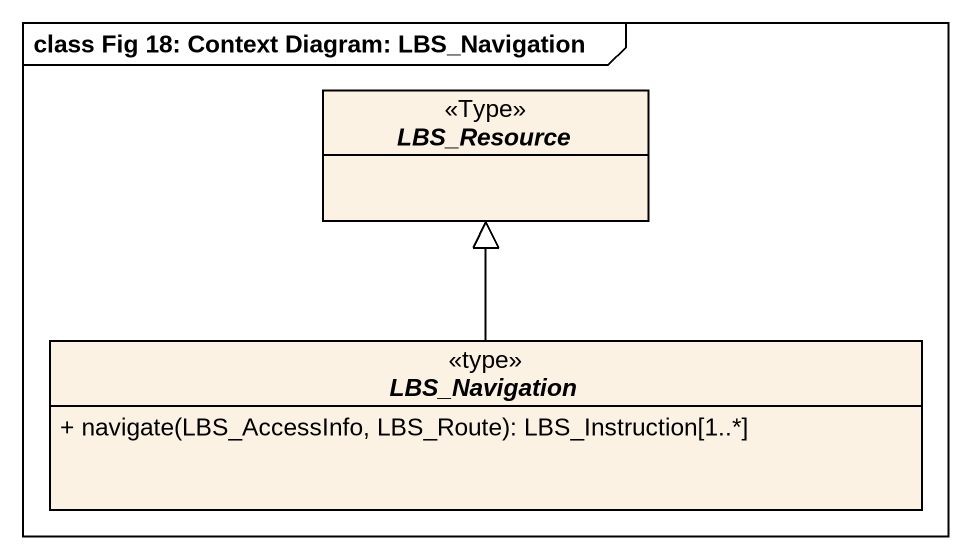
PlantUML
@startuml
mainframe class Fig 18: Context Diagram: LBS_Navigation
hide circle
hide empty members
skinparam classAttributeIconSize 0
abstract class LBS_Resource <<Type>>
abstract class LBS_Navigation <<type>> {
  + navigate(LBS_AccessInfo, LBS_Route): LBS_Instruction[1..*]
}
LBS_Navigation -up-|> LBS_Resource
@enduml
